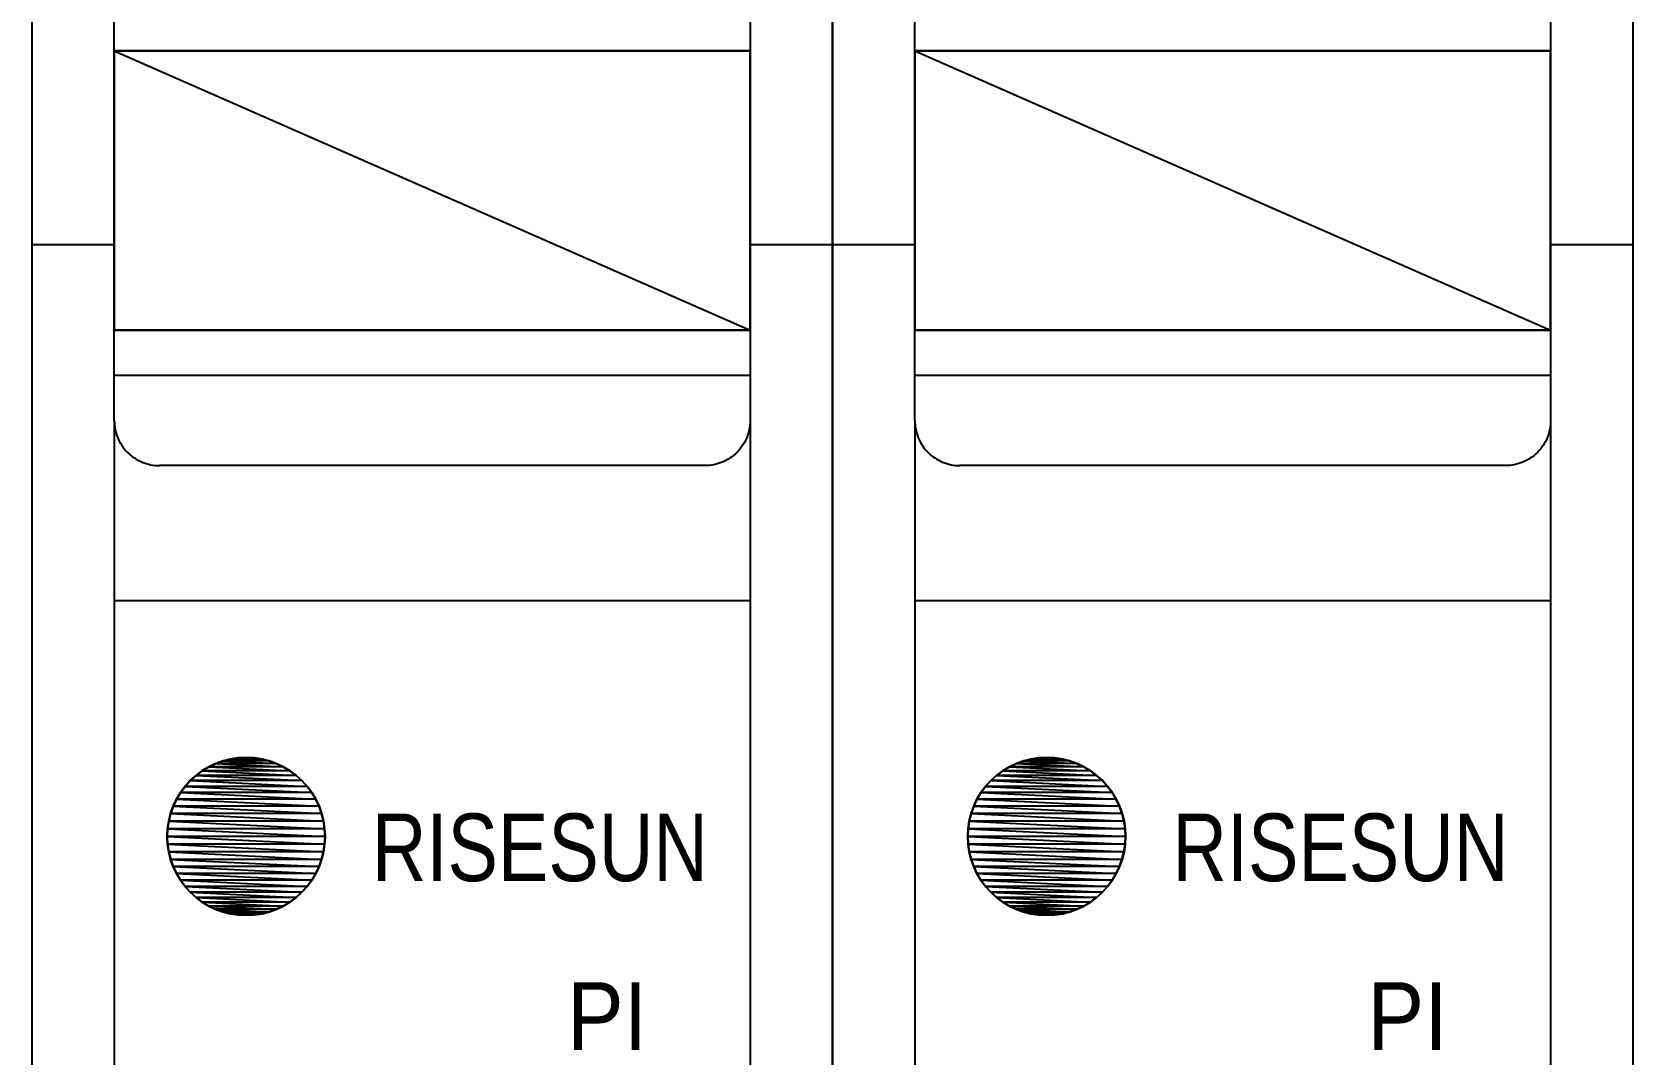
# Model space of a CAD drawing. Header units: millimetres. Extents: x 28713 to 59118, y -54378 to -19615.
# Drawn here: x 38119.55 to 38155.49, y -35057.98 to -35035.01 of the extents above; entities that cross this region are included whole.
import ezdxf

# ---------------------------------------------------------------- set-up
doc = ezdxf.new("R2010")
doc.units = ezdxf.units.MM
doc.header["$LTSCALE"] = 3
doc.linetypes.add('NEW_LINE159', pattern=[0.7, 0.5, -0.2])
doc.layers.add('DUT', color=7, linetype='Continuous')
doc.styles.add('Arial', font='arial.ttf')

msp = doc.modelspace()

# ---------------------------------------------------------------- linework, layer by layer
for p, q in [((38119.55, -35095.57), (38119.55, -35016.089)), ((38137.522, -35016.089), (38137.522, -35095.57)), ((38137.522, -35095.57), (38137.522, -35016.089)), ((38155.494, -35016.089), (38155.494, -35095.57)), ((38121.398, -35035.428), (38121.398, -35033.403)), ((38135.674, -35033.403), (38135.674, -35035.428)), ((38139.37, -35035.428), (38139.37, -35033.403)), ((38153.646, -35033.403), (38153.646, -35035.428)), ((38121.398, -35035.428), (38135.674, -35035.428)), ((38121.398, -35041.705), (38121.398, -35035.428)), ((38135.674, -35035.428), (38135.674, -35041.705)), ((38139.37, -35035.428), (38153.646, -35035.428)), ((38139.37, -35041.705), (38139.37, -35035.428)), ((38153.646, -35035.428), (38153.646, -35041.705)), ((38119.55, -35039.781), (38121.419, -35039.781)), ((38135.654, -35039.781), (38137.522, -35039.781)), ((38137.522, -35039.781), (38139.391, -35039.781)), ((38153.626, -35039.781), (38155.494, -35039.781)), ((38121.398, -35043.73), (38121.398, -35041.705)), ((38135.674, -35041.705), (38121.398, -35041.705)), ((38135.674, -35041.705), (38135.674, -35043.73)), ((38139.37, -35043.73), (38139.37, -35041.705)), ((38153.646, -35041.705), (38139.37, -35041.705)), ((38153.646, -35041.705), (38153.646, -35043.73)), ((38135.674, -35042.718), (38121.398, -35042.718)), ((38153.646, -35042.718), (38139.37, -35042.718)), ((38121.398, -35043.73), (38121.398, -35043.73)), ((38121.398, -35043.73), (38121.399, -35043.78)), ((38121.398, -35043.73), (38121.398, -35075.118)), ((38121.399, -35043.78), (38121.403, -35043.83)), ((38121.403, -35043.83), (38121.409, -35043.88)), ((38121.409, -35043.88), (38121.418, -35043.928)), ((38121.418, -35043.928), (38121.428, -35043.977)), ((38135.655, -35043.928), (38135.644, -35043.977)), ((38135.663, -35043.88), (38135.655, -35043.928)), ((38135.669, -35043.83), (38135.663, -35043.88)), ((38135.673, -35043.78), (38135.669, -35043.83)), ((38135.674, -35043.73), (38135.673, -35043.78)), ((38135.674, -35043.73), (38135.674, -35043.73)), ((38135.674, -35043.73), (38135.674, -35075.118)), ((38139.37, -35043.73), (38139.37, -35043.73)), ((38139.37, -35043.73), (38139.371, -35043.78)), ((38139.37, -35043.73), (38139.37, -35075.118)), ((38139.371, -35043.78), (38139.375, -35043.83)), ((38139.375, -35043.83), (38139.381, -35043.88)), ((38139.381, -35043.88), (38139.39, -35043.928)), ((38139.39, -35043.928), (38139.4, -35043.977)), ((38153.627, -35043.928), (38153.616, -35043.977)), ((38153.635, -35043.88), (38153.627, -35043.928)), ((38153.641, -35043.83), (38153.635, -35043.88)), ((38153.645, -35043.78), (38153.641, -35043.83)), ((38153.646, -35043.73), (38153.645, -35043.78)), ((38153.646, -35043.73), (38153.646, -35043.73)), ((38153.646, -35043.73), (38153.646, -35075.118)), ((38121.428, -35043.977), (38121.442, -35044.024)), ((38121.442, -35044.024), (38121.457, -35044.071)), ((38121.457, -35044.071), (38121.475, -35044.118)), ((38121.475, -35044.118), (38121.495, -35044.163)), ((38121.495, -35044.163), (38121.517, -35044.207)), ((38121.517, -35044.207), (38121.542, -35044.25)), ((38121.542, -35044.25), (38121.568, -35044.292)), ((38121.568, -35044.292), (38121.597, -35044.332)), ((38135.504, -35044.292), (38135.475, -35044.332)), ((38135.531, -35044.25), (38135.504, -35044.292)), ((38135.555, -35044.207), (38135.531, -35044.25)), ((38135.577, -35044.163), (38135.555, -35044.207)), ((38135.597, -35044.118), (38135.577, -35044.163)), ((38135.615, -35044.071), (38135.597, -35044.118)), ((38135.631, -35044.024), (38135.615, -35044.071)), ((38135.644, -35043.977), (38135.631, -35044.024)), ((38139.4, -35043.977), (38139.414, -35044.024)), ((38139.414, -35044.024), (38139.429, -35044.071)), ((38139.429, -35044.071), (38139.447, -35044.118)), ((38139.447, -35044.118), (38139.467, -35044.163)), ((38139.467, -35044.163), (38139.489, -35044.207)), ((38139.489, -35044.207), (38139.514, -35044.25)), ((38139.514, -35044.25), (38139.54, -35044.292)), ((38139.54, -35044.292), (38139.569, -35044.332)), ((38153.476, -35044.292), (38153.447, -35044.332)), ((38153.503, -35044.25), (38153.476, -35044.292)), ((38153.527, -35044.207), (38153.503, -35044.25)), ((38153.549, -35044.163), (38153.527, -35044.207)), ((38153.569, -35044.118), (38153.549, -35044.163)), ((38153.587, -35044.071), (38153.569, -35044.118)), ((38153.603, -35044.024), (38153.587, -35044.071)), ((38153.616, -35043.977), (38153.603, -35044.024)), ((38121.597, -35044.332), (38121.627, -35044.372)), ((38121.627, -35044.372), (38121.66, -35044.41)), ((38121.66, -35044.41), (38121.695, -35044.446)), ((38121.695, -35044.446), (38121.695, -35044.446)), ((38121.695, -35044.446), (38121.731, -35044.481)), ((38121.731, -35044.481), (38121.769, -35044.513)), ((38121.769, -35044.513), (38121.808, -35044.544)), ((38121.808, -35044.544), (38121.849, -35044.572)), ((38121.849, -35044.572), (38121.89, -35044.599)), ((38121.89, -35044.599), (38121.934, -35044.623)), ((38121.934, -35044.623), (38121.978, -35044.645)), ((38121.978, -35044.645), (38122.023, -35044.666)), ((38122.023, -35044.666), (38122.069, -35044.683)), ((38135.049, -35044.666), (38135.003, -35044.683)), ((38135.094, -35044.645), (38135.049, -35044.666)), ((38135.138, -35044.623), (38135.094, -35044.645)), ((38135.181, -35044.599), (38135.138, -35044.623)), ((38135.223, -35044.572), (38135.181, -35044.599)), ((38135.264, -35044.544), (38135.223, -35044.572)), ((38135.303, -35044.513), (38135.264, -35044.544)), ((38135.341, -35044.481), (38135.303, -35044.513)), ((38135.378, -35044.446), (38135.341, -35044.481)), ((38135.412, -35044.41), (38135.378, -35044.446)), ((38135.378, -35044.446), (38135.378, -35044.446)), ((38135.445, -35044.372), (38135.412, -35044.41)), ((38135.475, -35044.332), (38135.445, -35044.372)), ((38139.569, -35044.332), (38139.599, -35044.372)), ((38139.599, -35044.372), (38139.632, -35044.41)), ((38139.632, -35044.41), (38139.667, -35044.446)), ((38139.667, -35044.446), (38139.667, -35044.446)), ((38139.667, -35044.446), (38139.703, -35044.481)), ((38139.703, -35044.481), (38139.741, -35044.513)), ((38139.741, -35044.513), (38139.78, -35044.544)), ((38139.78, -35044.544), (38139.821, -35044.572)), ((38139.821, -35044.572), (38139.862, -35044.599)), ((38139.862, -35044.599), (38139.906, -35044.623)), ((38139.906, -35044.623), (38139.95, -35044.645)), ((38139.95, -35044.645), (38139.995, -35044.666)), ((38139.995, -35044.666), (38140.041, -35044.683)), ((38153.021, -35044.666), (38152.975, -35044.683)), ((38153.066, -35044.645), (38153.021, -35044.666)), ((38153.11, -35044.623), (38153.066, -35044.645)), ((38153.153, -35044.599), (38153.11, -35044.623)), ((38153.195, -35044.572), (38153.153, -35044.599)), ((38153.236, -35044.544), (38153.195, -35044.572)), ((38153.275, -35044.513), (38153.236, -35044.544)), ((38153.313, -35044.481), (38153.275, -35044.513)), ((38153.35, -35044.446), (38153.313, -35044.481)), ((38153.384, -35044.41), (38153.35, -35044.446)), ((38153.35, -35044.446), (38153.35, -35044.446)), ((38153.417, -35044.372), (38153.384, -35044.41)), ((38153.447, -35044.332), (38153.417, -35044.372)), ((38122.069, -35044.683), (38122.116, -35044.699)), ((38122.116, -35044.699), (38122.164, -35044.712)), ((38122.164, -35044.712), (38122.212, -35044.723)), ((38122.212, -35044.723), (38122.261, -35044.731)), ((38122.261, -35044.731), (38122.31, -35044.738)), ((38122.31, -35044.738), (38122.36, -35044.741)), ((38122.36, -35044.741), (38122.411, -35044.743)), ((38134.662, -35044.743), (38122.411, -35044.743)), ((38134.712, -35044.741), (38134.662, -35044.743)), ((38134.762, -35044.738), (38134.712, -35044.741)), ((38134.811, -35044.731), (38134.762, -35044.738)), ((38134.86, -35044.723), (38134.811, -35044.731)), ((38134.908, -35044.712), (38134.86, -35044.723)), ((38134.956, -35044.699), (38134.908, -35044.712)), ((38135.003, -35044.683), (38134.956, -35044.699)), ((38140.041, -35044.683), (38140.088, -35044.699)), ((38140.088, -35044.699), (38140.136, -35044.712)), ((38140.136, -35044.712), (38140.184, -35044.723)), ((38140.184, -35044.723), (38140.233, -35044.731)), ((38140.233, -35044.731), (38140.282, -35044.738)), ((38140.282, -35044.738), (38140.332, -35044.741)), ((38140.332, -35044.741), (38140.383, -35044.743)), ((38152.634, -35044.743), (38140.383, -35044.743)), ((38152.684, -35044.741), (38152.634, -35044.743)), ((38152.734, -35044.738), (38152.684, -35044.741)), ((38152.783, -35044.731), (38152.734, -35044.738)), ((38152.832, -35044.723), (38152.783, -35044.731)), ((38152.88, -35044.712), (38152.832, -35044.723)), ((38152.928, -35044.699), (38152.88, -35044.712)), ((38152.975, -35044.683), (38152.928, -35044.699)), ((38135.674, -35047.78), (38121.398, -35047.78)), ((38153.646, -35047.78), (38139.37, -35047.78))]:
    msp.add_line(p, q)
at = {"color": 144}
for p, q in [((38121.398, -35035.428), (38135.674, -35035.428)), ((38121.398, -35035.428), (38121.398, -35035.428)), ((38121.398, -35035.428), (38135.674, -35041.705)), ((38121.398, -35041.705), (38121.398, -35035.428)), ((38121.398, -35035.428), (38135.674, -35041.705)), ((38135.674, -35035.428), (38121.398, -35035.428)), ((38121.398, -35035.428), (38135.674, -35035.428)), ((38121.398, -35035.428), (38121.398, -35041.705)), ((38135.674, -35041.705), (38135.674, -35035.428)), ((38135.674, -35035.428), (38135.674, -35041.705)), ((38139.37, -35035.428), (38153.646, -35035.428)), ((38139.37, -35035.428), (38139.37, -35035.428)), ((38139.37, -35035.428), (38153.646, -35041.705)), ((38139.37, -35041.705), (38139.37, -35035.428)), ((38139.37, -35035.428), (38153.646, -35041.705)), ((38153.646, -35035.428), (38139.37, -35035.428)), ((38139.37, -35035.428), (38153.646, -35035.428)), ((38139.37, -35035.428), (38139.37, -35041.705)), ((38153.646, -35041.705), (38153.646, -35035.428)), ((38153.646, -35035.428), (38153.646, -35041.705)), ((38135.674, -35041.705), (38121.398, -35041.705)), ((38121.398, -35041.705), (38135.674, -35041.705)), ((38121.398, -35041.705), (38121.398, -35041.705)), ((38121.398, -35041.705), (38135.674, -35041.705)), ((38153.646, -35041.705), (38139.37, -35041.705)), ((38139.37, -35041.705), (38153.646, -35041.705)), ((38139.37, -35041.705), (38139.37, -35041.705)), ((38139.37, -35041.705), (38153.646, -35041.705))]:
    msp.add_line(p, q, dxfattribs=at)
at = {"color": 251, "linetype": 'NEW_LINE159'}
for p, q in [((38123.512, -35051.51), (38123.366, -35051.599)), ((38123.667, -35051.436), (38123.512, -35051.51)), ((38123.83, -35051.376), (38123.667, -35051.436)), ((38124, -35051.332), (38123.83, -35051.376)), ((38124.176, -35051.305), (38124, -35051.332)), ((38124.357, -35051.296), (38124.176, -35051.305)), ((38124.538, -35051.305), (38124.357, -35051.296)), ((38124.357, -35051.296), (38124.357, -35051.296)), ((38124.714, -35051.332), (38124.538, -35051.305)), ((38124.884, -35051.376), (38124.714, -35051.332)), ((38125.047, -35051.436), (38124.884, -35051.376)), ((38125.201, -35051.51), (38125.047, -35051.436)), ((38125.347, -35051.599), (38125.201, -35051.51)), ((38141.484, -35051.51), (38141.338, -35051.599)), ((38141.639, -35051.436), (38141.484, -35051.51)), ((38141.802, -35051.376), (38141.639, -35051.436)), ((38141.972, -35051.332), (38141.802, -35051.376)), ((38142.148, -35051.305), (38141.972, -35051.332)), ((38142.329, -35051.296), (38142.148, -35051.305)), ((38142.51, -35051.305), (38142.329, -35051.296)), ((38142.329, -35051.296), (38142.329, -35051.296)), ((38142.686, -35051.332), (38142.51, -35051.305)), ((38142.856, -35051.376), (38142.686, -35051.332)), ((38143.019, -35051.436), (38142.856, -35051.376)), ((38143.173, -35051.51), (38143.019, -35051.436)), ((38143.319, -35051.599), (38143.173, -35051.51)), ((38123.104, -35051.815), (38122.99, -35051.941)), ((38123.23, -35051.701), (38123.104, -35051.815)), ((38123.366, -35051.599), (38123.23, -35051.701)), ((38125.484, -35051.701), (38125.347, -35051.599)), ((38125.61, -35051.815), (38125.484, -35051.701)), ((38125.724, -35051.941), (38125.61, -35051.815)), ((38141.076, -35051.815), (38140.962, -35051.941)), ((38141.202, -35051.701), (38141.076, -35051.815)), ((38141.338, -35051.599), (38141.202, -35051.701)), ((38143.456, -35051.701), (38143.319, -35051.599)), ((38143.582, -35051.815), (38143.456, -35051.701)), ((38143.696, -35051.941), (38143.582, -35051.815)), ((38122.799, -35052.224), (38122.724, -35052.379)), ((38122.888, -35052.077), (38122.799, -35052.224)), ((38122.99, -35051.941), (38122.888, -35052.077)), ((38125.826, -35052.077), (38125.724, -35051.941)), ((38125.915, -35052.224), (38125.826, -35052.077)), ((38125.99, -35052.379), (38125.915, -35052.224)), ((38140.771, -35052.224), (38140.696, -35052.379)), ((38140.86, -35052.077), (38140.771, -35052.224)), ((38140.962, -35051.941), (38140.86, -35052.077)), ((38143.798, -35052.077), (38143.696, -35051.941)), ((38143.887, -35052.224), (38143.798, -35052.077)), ((38143.962, -35052.379), (38143.887, -35052.224)), ((38122.665, -35052.541), (38122.621, -35052.711)), ((38122.724, -35052.379), (38122.665, -35052.541)), ((38126.049, -35052.541), (38125.99, -35052.379)), ((38126.093, -35052.711), (38126.049, -35052.541)), ((38140.637, -35052.541), (38140.593, -35052.711)), ((38140.696, -35052.379), (38140.637, -35052.541)), ((38144.021, -35052.541), (38143.962, -35052.379)), ((38144.065, -35052.711), (38144.021, -35052.541)), ((38122.594, -35052.887), (38122.585, -35053.068)), ((38122.621, -35052.711), (38122.594, -35052.887)), ((38126.12, -35052.887), (38126.093, -35052.711)), ((38126.129, -35053.068), (38126.12, -35052.887)), ((38140.566, -35052.887), (38140.557, -35053.068)), ((38140.593, -35052.711), (38140.566, -35052.887)), ((38144.092, -35052.887), (38144.065, -35052.711)), ((38144.101, -35053.068), (38144.092, -35052.887)), ((38122.585, -35053.068), (38122.585, -35053.068)), ((38122.585, -35053.068), (38122.594, -35053.249)), ((38122.594, -35053.249), (38122.621, -35053.425)), ((38126.093, -35053.425), (38126.12, -35053.249)), ((38126.12, -35053.249), (38126.129, -35053.068)), ((38126.129, -35053.068), (38126.129, -35053.068)), ((38140.557, -35053.068), (38140.557, -35053.068)), ((38140.557, -35053.068), (38140.566, -35053.249)), ((38140.566, -35053.249), (38140.593, -35053.425)), ((38144.065, -35053.425), (38144.092, -35053.249)), ((38144.092, -35053.249), (38144.101, -35053.068)), ((38144.101, -35053.068), (38144.101, -35053.068)), ((38122.621, -35053.425), (38122.665, -35053.595)), ((38122.665, -35053.595), (38122.724, -35053.758)), ((38125.99, -35053.758), (38126.049, -35053.595)), ((38126.049, -35053.595), (38126.093, -35053.425)), ((38140.593, -35053.425), (38140.637, -35053.595)), ((38140.637, -35053.595), (38140.696, -35053.758)), ((38143.962, -35053.758), (38144.021, -35053.595)), ((38144.021, -35053.595), (38144.065, -35053.425)), ((38122.724, -35053.758), (38122.799, -35053.913)), ((38122.799, -35053.913), (38122.888, -35054.059)), ((38125.826, -35054.059), (38125.915, -35053.913)), ((38125.915, -35053.913), (38125.99, -35053.758)), ((38140.696, -35053.758), (38140.771, -35053.913)), ((38140.771, -35053.913), (38140.86, -35054.059)), ((38143.798, -35054.059), (38143.887, -35053.913)), ((38143.887, -35053.913), (38143.962, -35053.758)), ((38122.888, -35054.059), (38122.989, -35054.195)), ((38122.989, -35054.195), (38123.104, -35054.321)), ((38123.104, -35054.321), (38123.23, -35054.435)), ((38125.484, -35054.435), (38125.61, -35054.321)), ((38125.61, -35054.321), (38125.724, -35054.195)), ((38125.724, -35054.195), (38125.826, -35054.059)), ((38140.86, -35054.059), (38140.961, -35054.195)), ((38140.961, -35054.195), (38141.076, -35054.321)), ((38141.076, -35054.321), (38141.202, -35054.435)), ((38143.456, -35054.435), (38143.582, -35054.321)), ((38143.582, -35054.321), (38143.696, -35054.195)), ((38143.696, -35054.195), (38143.798, -35054.059)), ((38123.23, -35054.435), (38123.366, -35054.537)), ((38123.366, -35054.537), (38123.512, -35054.626)), ((38123.512, -35054.626), (38123.667, -35054.701)), ((38123.667, -35054.701), (38123.83, -35054.76)), ((38124.884, -35054.76), (38125.047, -35054.701)), ((38125.047, -35054.701), (38125.201, -35054.626)), ((38125.201, -35054.626), (38125.347, -35054.537)), ((38125.347, -35054.537), (38125.484, -35054.435)), ((38141.202, -35054.435), (38141.338, -35054.537)), ((38141.338, -35054.537), (38141.484, -35054.626)), ((38141.484, -35054.626), (38141.639, -35054.701)), ((38141.639, -35054.701), (38141.802, -35054.76)), ((38142.856, -35054.76), (38143.019, -35054.701)), ((38143.019, -35054.701), (38143.173, -35054.626)), ((38143.173, -35054.626), (38143.319, -35054.537)), ((38143.319, -35054.537), (38143.456, -35054.435)), ((38123.83, -35054.76), (38124, -35054.804)), ((38124, -35054.804), (38124.176, -35054.831)), ((38124.176, -35054.831), (38124.357, -35054.84)), ((38124.357, -35054.84), (38124.538, -35054.831)), ((38124.357, -35054.84), (38124.357, -35054.84)), ((38124.538, -35054.831), (38124.714, -35054.804)), ((38124.714, -35054.804), (38124.884, -35054.76)), ((38141.802, -35054.76), (38141.972, -35054.804)), ((38141.972, -35054.804), (38142.148, -35054.831)), ((38142.148, -35054.831), (38142.329, -35054.84)), ((38142.329, -35054.84), (38142.51, -35054.831)), ((38142.329, -35054.84), (38142.329, -35054.84)), ((38142.51, -35054.831), (38142.686, -35054.804)), ((38142.686, -35054.804), (38142.856, -35054.76))]:
    msp.add_line(p, q, dxfattribs=at)
at = {"color": 251}
for p, q in [((38123.373, -35051.595), (38123.522, -35051.506)), ((38123.522, -35051.506), (38123.373, -35051.595)), ((38123.522, -35051.506), (38123.679, -35051.431)), ((38123.679, -35051.431), (38123.522, -35051.506)), ((38125.192, -35051.506), (38123.522, -35051.506)), ((38123.522, -35051.506), (38125.341, -35051.595)), ((38123.522, -35051.506), (38125.341, -35051.595)), ((38125.192, -35051.506), (38123.522, -35051.506)), ((38123.679, -35051.431), (38123.843, -35051.373)), ((38123.843, -35051.373), (38123.679, -35051.431)), ((38125.035, -35051.431), (38123.679, -35051.431)), ((38123.679, -35051.431), (38125.192, -35051.506)), ((38123.679, -35051.431), (38125.192, -35051.506)), ((38125.035, -35051.431), (38123.679, -35051.431)), ((38123.843, -35051.373), (38124.011, -35051.331)), ((38124.011, -35051.331), (38123.843, -35051.373)), ((38124.871, -35051.373), (38123.843, -35051.373)), ((38123.843, -35051.373), (38125.035, -35051.431)), ((38123.843, -35051.373), (38125.035, -35051.431)), ((38124.871, -35051.373), (38123.843, -35051.373)), ((38124.011, -35051.331), (38124.183, -35051.305)), ((38124.183, -35051.305), (38124.011, -35051.331)), ((38124.703, -35051.331), (38124.011, -35051.331)), ((38124.011, -35051.331), (38124.871, -35051.373)), ((38124.011, -35051.331), (38124.871, -35051.373)), ((38124.703, -35051.331), (38124.011, -35051.331)), ((38124.183, -35051.305), (38124.357, -35051.296)), ((38124.357, -35051.296), (38124.183, -35051.305)), ((38124.531, -35051.305), (38124.183, -35051.305)), ((38124.183, -35051.305), (38124.703, -35051.331)), ((38124.183, -35051.305), (38124.703, -35051.331)), ((38124.531, -35051.305), (38124.183, -35051.305)), ((38124.357, -35051.296), (38124.531, -35051.305)), ((38124.531, -35051.305), (38124.357, -35051.296)), ((38124.703, -35051.331), (38124.531, -35051.305)), ((38124.531, -35051.305), (38124.703, -35051.331)), ((38124.871, -35051.373), (38124.703, -35051.331)), ((38124.703, -35051.331), (38124.871, -35051.373)), ((38125.035, -35051.431), (38124.871, -35051.373)), ((38124.871, -35051.373), (38125.035, -35051.431)), ((38125.192, -35051.506), (38125.035, -35051.431)), ((38125.035, -35051.431), (38125.192, -35051.506)), ((38125.341, -35051.595), (38125.192, -35051.506)), ((38125.192, -35051.506), (38125.341, -35051.595)), ((38141.345, -35051.595), (38141.494, -35051.506)), ((38141.494, -35051.506), (38141.345, -35051.595)), ((38141.494, -35051.506), (38141.651, -35051.431)), ((38141.651, -35051.431), (38141.494, -35051.506)), ((38143.164, -35051.506), (38141.494, -35051.506)), ((38141.494, -35051.506), (38143.313, -35051.595)), ((38141.494, -35051.506), (38143.313, -35051.595)), ((38143.164, -35051.506), (38141.494, -35051.506)), ((38141.651, -35051.431), (38141.815, -35051.373)), ((38141.815, -35051.373), (38141.651, -35051.431)), ((38143.007, -35051.431), (38141.651, -35051.431)), ((38141.651, -35051.431), (38143.164, -35051.506)), ((38141.651, -35051.431), (38143.164, -35051.506)), ((38143.007, -35051.431), (38141.651, -35051.431)), ((38141.815, -35051.373), (38141.983, -35051.331)), ((38141.983, -35051.331), (38141.815, -35051.373)), ((38142.843, -35051.373), (38141.815, -35051.373)), ((38141.815, -35051.373), (38143.007, -35051.431)), ((38141.815, -35051.373), (38143.007, -35051.431)), ((38142.843, -35051.373), (38141.815, -35051.373)), ((38141.983, -35051.331), (38142.155, -35051.305)), ((38142.155, -35051.305), (38141.983, -35051.331)), ((38142.675, -35051.331), (38141.983, -35051.331)), ((38141.983, -35051.331), (38142.843, -35051.373)), ((38141.983, -35051.331), (38142.843, -35051.373)), ((38142.675, -35051.331), (38141.983, -35051.331)), ((38142.155, -35051.305), (38142.329, -35051.296)), ((38142.329, -35051.296), (38142.155, -35051.305)), ((38142.503, -35051.305), (38142.155, -35051.305)), ((38142.155, -35051.305), (38142.675, -35051.331)), ((38142.155, -35051.305), (38142.675, -35051.331)), ((38142.503, -35051.305), (38142.155, -35051.305)), ((38142.329, -35051.296), (38142.503, -35051.305)), ((38142.503, -35051.305), (38142.329, -35051.296)), ((38142.675, -35051.331), (38142.503, -35051.305)), ((38142.503, -35051.305), (38142.675, -35051.331)), ((38142.843, -35051.373), (38142.675, -35051.331)), ((38142.675, -35051.331), (38142.843, -35051.373)), ((38143.007, -35051.431), (38142.843, -35051.373)), ((38142.843, -35051.373), (38143.007, -35051.431)), ((38143.164, -35051.506), (38143.007, -35051.431)), ((38143.007, -35051.431), (38143.164, -35051.506)), ((38143.313, -35051.595), (38143.164, -35051.506)), ((38143.164, -35051.506), (38143.313, -35051.595)), ((38122.987, -35051.944), (38123.104, -35051.815)), ((38123.104, -35051.815), (38122.987, -35051.944)), ((38123.104, -35051.815), (38123.233, -35051.699)), ((38123.233, -35051.699), (38123.104, -35051.815)), ((38125.61, -35051.815), (38123.104, -35051.815)), ((38123.104, -35051.815), (38125.727, -35051.944)), ((38123.104, -35051.815), (38125.727, -35051.944)), ((38125.61, -35051.815), (38123.104, -35051.815)), ((38123.233, -35051.699), (38123.373, -35051.595)), ((38123.373, -35051.595), (38123.233, -35051.699)), ((38125.481, -35051.699), (38123.233, -35051.699)), ((38123.233, -35051.699), (38125.61, -35051.815)), ((38123.233, -35051.699), (38125.61, -35051.815)), ((38125.481, -35051.699), (38123.233, -35051.699)), ((38125.341, -35051.595), (38123.373, -35051.595)), ((38123.373, -35051.595), (38125.481, -35051.699)), ((38123.373, -35051.595), (38125.481, -35051.699)), ((38125.341, -35051.595), (38123.373, -35051.595)), ((38125.481, -35051.699), (38125.341, -35051.595)), ((38125.341, -35051.595), (38125.481, -35051.699)), ((38125.61, -35051.815), (38125.481, -35051.699)), ((38125.481, -35051.699), (38125.61, -35051.815)), ((38125.727, -35051.944), (38125.61, -35051.815)), ((38125.61, -35051.815), (38125.727, -35051.944)), ((38140.959, -35051.944), (38141.076, -35051.815)), ((38141.076, -35051.815), (38140.959, -35051.944)), ((38141.076, -35051.815), (38141.205, -35051.699)), ((38141.205, -35051.699), (38141.076, -35051.815)), ((38143.582, -35051.815), (38141.076, -35051.815)), ((38141.076, -35051.815), (38143.699, -35051.944)), ((38141.076, -35051.815), (38143.699, -35051.944)), ((38143.582, -35051.815), (38141.076, -35051.815)), ((38141.205, -35051.699), (38141.345, -35051.595)), ((38141.345, -35051.595), (38141.205, -35051.699)), ((38143.453, -35051.699), (38141.205, -35051.699)), ((38141.205, -35051.699), (38143.582, -35051.815)), ((38141.205, -35051.699), (38143.582, -35051.815)), ((38143.453, -35051.699), (38141.205, -35051.699)), ((38143.313, -35051.595), (38141.345, -35051.595)), ((38141.345, -35051.595), (38143.453, -35051.699)), ((38141.345, -35051.595), (38143.453, -35051.699)), ((38143.313, -35051.595), (38141.345, -35051.595)), ((38143.453, -35051.699), (38143.313, -35051.595)), ((38143.313, -35051.595), (38143.453, -35051.699)), ((38143.582, -35051.815), (38143.453, -35051.699)), ((38143.453, -35051.699), (38143.582, -35051.815)), ((38143.699, -35051.944), (38143.582, -35051.815)), ((38143.582, -35051.815), (38143.699, -35051.944)), ((38122.794, -35052.233), (38122.884, -35052.084)), ((38122.884, -35052.084), (38122.794, -35052.233)), ((38122.884, -35052.084), (38122.987, -35051.944)), ((38122.987, -35051.944), (38122.884, -35052.084)), ((38125.83, -35052.084), (38122.884, -35052.084)), ((38122.884, -35052.084), (38125.92, -35052.233)), ((38122.884, -35052.084), (38125.92, -35052.233)), ((38125.83, -35052.084), (38122.884, -35052.084)), ((38125.727, -35051.944), (38122.987, -35051.944)), ((38122.987, -35051.944), (38125.83, -35052.084)), ((38122.987, -35051.944), (38125.83, -35052.084)), ((38125.727, -35051.944), (38122.987, -35051.944)), ((38125.83, -35052.084), (38125.727, -35051.944)), ((38125.727, -35051.944), (38125.83, -35052.084)), ((38125.92, -35052.233), (38125.83, -35052.084)), ((38125.83, -35052.084), (38125.92, -35052.233)), ((38140.766, -35052.233), (38140.856, -35052.084)), ((38140.856, -35052.084), (38140.766, -35052.233)), ((38140.856, -35052.084), (38140.959, -35051.944)), ((38140.959, -35051.944), (38140.856, -35052.084)), ((38143.802, -35052.084), (38140.856, -35052.084)), ((38140.856, -35052.084), (38143.892, -35052.233)), ((38140.856, -35052.084), (38143.892, -35052.233)), ((38143.802, -35052.084), (38140.856, -35052.084)), ((38143.699, -35051.944), (38140.959, -35051.944)), ((38140.959, -35051.944), (38143.802, -35052.084)), ((38140.959, -35051.944), (38143.802, -35052.084)), ((38143.699, -35051.944), (38140.959, -35051.944)), ((38143.802, -35052.084), (38143.699, -35051.944)), ((38143.699, -35051.944), (38143.802, -35052.084)), ((38143.892, -35052.233), (38143.802, -35052.084)), ((38143.802, -35052.084), (38143.892, -35052.233)), ((38122.619, -35052.723), (38122.661, -35052.554)), ((38122.661, -35052.554), (38122.619, -35052.723)), ((38122.661, -35052.554), (38122.72, -35052.39)), ((38122.72, -35052.39), (38122.661, -35052.554)), ((38126.053, -35052.554), (38122.661, -35052.554)), ((38122.661, -35052.554), (38126.095, -35052.723)), ((38122.661, -35052.554), (38126.095, -35052.723)), ((38126.053, -35052.554), (38122.661, -35052.554)), ((38122.72, -35052.39), (38122.794, -35052.233)), ((38122.794, -35052.233), (38122.72, -35052.39)), ((38125.994, -35052.39), (38122.72, -35052.39)), ((38122.72, -35052.39), (38126.053, -35052.554)), ((38122.72, -35052.39), (38126.053, -35052.554)), ((38125.994, -35052.39), (38122.72, -35052.39)), ((38125.92, -35052.233), (38122.794, -35052.233)), ((38122.794, -35052.233), (38125.994, -35052.39)), ((38122.794, -35052.233), (38125.994, -35052.39)), ((38125.92, -35052.233), (38122.794, -35052.233)), ((38125.994, -35052.39), (38125.92, -35052.233)), ((38125.92, -35052.233), (38125.994, -35052.39)), ((38126.053, -35052.554), (38125.994, -35052.39)), ((38125.994, -35052.39), (38126.053, -35052.554)), ((38126.095, -35052.723), (38126.053, -35052.554)), ((38126.053, -35052.554), (38126.095, -35052.723)), ((38140.591, -35052.723), (38140.633, -35052.554)), ((38140.633, -35052.554), (38140.591, -35052.723)), ((38140.633, -35052.554), (38140.692, -35052.39)), ((38140.692, -35052.39), (38140.633, -35052.554)), ((38144.025, -35052.554), (38140.633, -35052.554)), ((38140.633, -35052.554), (38144.067, -35052.723)), ((38140.633, -35052.554), (38144.067, -35052.723)), ((38144.025, -35052.554), (38140.633, -35052.554)), ((38140.692, -35052.39), (38140.766, -35052.233)), ((38140.766, -35052.233), (38140.692, -35052.39)), ((38143.966, -35052.39), (38140.692, -35052.39)), ((38140.692, -35052.39), (38144.025, -35052.554)), ((38140.692, -35052.39), (38144.025, -35052.554)), ((38143.966, -35052.39), (38140.692, -35052.39)), ((38143.892, -35052.233), (38140.766, -35052.233)), ((38140.766, -35052.233), (38143.966, -35052.39)), ((38140.766, -35052.233), (38143.966, -35052.39)), ((38143.892, -35052.233), (38140.766, -35052.233)), ((38143.966, -35052.39), (38143.892, -35052.233)), ((38143.892, -35052.233), (38143.966, -35052.39)), ((38144.025, -35052.554), (38143.966, -35052.39)), ((38143.966, -35052.39), (38144.025, -35052.554)), ((38144.067, -35052.723), (38144.025, -35052.554)), ((38144.025, -35052.554), (38144.067, -35052.723)), ((38122.585, -35053.068), (38122.594, -35052.895)), ((38122.594, -35052.895), (38122.585, -35053.068)), ((38122.594, -35052.895), (38122.619, -35052.723)), ((38122.619, -35052.723), (38122.594, -35052.895)), ((38126.12, -35052.895), (38122.594, -35052.895)), ((38122.594, -35052.895), (38126.129, -35053.068)), ((38122.594, -35052.895), (38126.129, -35053.068)), ((38126.12, -35052.895), (38122.594, -35052.895)), ((38126.095, -35052.723), (38122.619, -35052.723)), ((38122.619, -35052.723), (38126.12, -35052.895)), ((38122.619, -35052.723), (38126.12, -35052.895)), ((38126.095, -35052.723), (38122.619, -35052.723)), ((38126.12, -35052.895), (38126.095, -35052.723)), ((38126.095, -35052.723), (38126.12, -35052.895)), ((38126.129, -35053.068), (38126.12, -35052.895)), ((38126.12, -35052.895), (38126.129, -35053.068)), ((38140.557, -35053.068), (38140.566, -35052.895)), ((38140.566, -35052.895), (38140.557, -35053.068)), ((38140.566, -35052.895), (38140.591, -35052.723)), ((38140.591, -35052.723), (38140.566, -35052.895)), ((38144.092, -35052.895), (38140.566, -35052.895)), ((38140.566, -35052.895), (38144.101, -35053.068)), ((38140.566, -35052.895), (38144.101, -35053.068)), ((38144.092, -35052.895), (38140.566, -35052.895)), ((38144.067, -35052.723), (38140.591, -35052.723)), ((38140.591, -35052.723), (38144.092, -35052.895)), ((38140.591, -35052.723), (38144.092, -35052.895)), ((38144.067, -35052.723), (38140.591, -35052.723)), ((38144.092, -35052.895), (38144.067, -35052.723)), ((38144.067, -35052.723), (38144.092, -35052.895)), ((38144.101, -35053.068), (38144.092, -35052.895)), ((38144.092, -35052.895), (38144.101, -35053.068)), ((38126.129, -35053.068), (38122.585, -35053.068)), ((38122.585, -35053.068), (38126.12, -35053.242)), ((38122.594, -35053.242), (38122.585, -35053.068)), ((38122.585, -35053.068), (38126.12, -35053.242)), ((38126.129, -35053.068), (38122.585, -35053.068)), ((38122.585, -35053.068), (38122.594, -35053.242)), ((38126.12, -35053.242), (38122.594, -35053.242)), ((38122.594, -35053.242), (38126.095, -35053.414)), ((38122.619, -35053.414), (38122.594, -35053.242)), ((38122.594, -35053.242), (38126.095, -35053.414)), ((38126.12, -35053.242), (38122.594, -35053.242)), ((38122.594, -35053.242), (38122.619, -35053.414)), ((38126.095, -35053.414), (38126.12, -35053.242)), ((38126.12, -35053.242), (38126.095, -35053.414)), ((38126.12, -35053.242), (38126.129, -35053.068)), ((38126.129, -35053.068), (38126.12, -35053.242)), ((38144.101, -35053.068), (38140.557, -35053.068)), ((38140.557, -35053.068), (38144.092, -35053.242)), ((38140.566, -35053.242), (38140.557, -35053.068)), ((38140.557, -35053.068), (38144.092, -35053.242)), ((38144.101, -35053.068), (38140.557, -35053.068)), ((38140.557, -35053.068), (38140.566, -35053.242)), ((38144.092, -35053.242), (38140.566, -35053.242)), ((38140.566, -35053.242), (38144.067, -35053.414)), ((38140.591, -35053.414), (38140.566, -35053.242)), ((38140.566, -35053.242), (38144.067, -35053.414)), ((38144.092, -35053.242), (38140.566, -35053.242)), ((38140.566, -35053.242), (38140.591, -35053.414)), ((38144.067, -35053.414), (38144.092, -35053.242)), ((38144.092, -35053.242), (38144.067, -35053.414)), ((38144.092, -35053.242), (38144.101, -35053.068)), ((38144.101, -35053.068), (38144.092, -35053.242)), ((38126.095, -35053.414), (38122.619, -35053.414)), ((38122.619, -35053.414), (38126.053, -35053.583)), ((38122.661, -35053.583), (38122.619, -35053.414)), ((38122.619, -35053.414), (38126.053, -35053.583)), ((38126.095, -35053.414), (38122.619, -35053.414)), ((38122.619, -35053.414), (38122.661, -35053.583)), ((38126.053, -35053.583), (38122.661, -35053.583)), ((38122.661, -35053.583), (38125.994, -35053.746)), ((38122.72, -35053.746), (38122.661, -35053.583)), ((38122.661, -35053.583), (38125.994, -35053.746)), ((38126.053, -35053.583), (38122.661, -35053.583)), ((38122.661, -35053.583), (38122.72, -35053.746)), ((38125.994, -35053.746), (38126.053, -35053.583)), ((38126.053, -35053.583), (38125.994, -35053.746)), ((38126.053, -35053.583), (38126.095, -35053.414)), ((38126.095, -35053.414), (38126.053, -35053.583)), ((38144.067, -35053.414), (38140.591, -35053.414)), ((38140.591, -35053.414), (38144.025, -35053.583)), ((38140.633, -35053.583), (38140.591, -35053.414)), ((38140.591, -35053.414), (38144.025, -35053.583)), ((38144.067, -35053.414), (38140.591, -35053.414)), ((38140.591, -35053.414), (38140.633, -35053.583)), ((38144.025, -35053.583), (38140.633, -35053.583)), ((38140.633, -35053.583), (38143.966, -35053.746)), ((38140.692, -35053.746), (38140.633, -35053.583)), ((38140.633, -35053.583), (38143.966, -35053.746)), ((38144.025, -35053.583), (38140.633, -35053.583)), ((38140.633, -35053.583), (38140.692, -35053.746)), ((38143.966, -35053.746), (38144.025, -35053.583)), ((38144.025, -35053.583), (38143.966, -35053.746)), ((38144.025, -35053.583), (38144.067, -35053.414)), ((38144.067, -35053.414), (38144.025, -35053.583)), ((38125.994, -35053.746), (38122.72, -35053.746)), ((38122.72, -35053.746), (38125.92, -35053.904)), ((38122.794, -35053.904), (38122.72, -35053.746)), ((38122.72, -35053.746), (38125.92, -35053.904)), ((38125.994, -35053.746), (38122.72, -35053.746)), ((38122.72, -35053.746), (38122.794, -35053.904)), ((38125.92, -35053.904), (38122.794, -35053.904)), ((38122.794, -35053.904), (38125.83, -35054.053)), ((38122.884, -35054.053), (38122.794, -35053.904)), ((38122.794, -35053.904), (38125.83, -35054.053)), ((38125.92, -35053.904), (38122.794, -35053.904)), ((38122.794, -35053.904), (38122.884, -35054.053)), ((38125.83, -35054.053), (38125.92, -35053.904)), ((38125.92, -35053.904), (38125.83, -35054.053)), ((38125.92, -35053.904), (38125.994, -35053.746)), ((38125.994, -35053.746), (38125.92, -35053.904)), ((38143.966, -35053.746), (38140.692, -35053.746)), ((38140.692, -35053.746), (38143.892, -35053.904)), ((38140.766, -35053.904), (38140.692, -35053.746)), ((38140.692, -35053.746), (38143.892, -35053.904)), ((38143.966, -35053.746), (38140.692, -35053.746)), ((38140.692, -35053.746), (38140.766, -35053.904)), ((38143.892, -35053.904), (38140.766, -35053.904)), ((38140.766, -35053.904), (38143.802, -35054.053)), ((38140.856, -35054.053), (38140.766, -35053.904)), ((38140.766, -35053.904), (38143.802, -35054.053)), ((38143.892, -35053.904), (38140.766, -35053.904)), ((38140.766, -35053.904), (38140.856, -35054.053)), ((38143.802, -35054.053), (38143.892, -35053.904)), ((38143.892, -35053.904), (38143.802, -35054.053)), ((38143.892, -35053.904), (38143.966, -35053.746)), ((38143.966, -35053.746), (38143.892, -35053.904)), ((38125.83, -35054.053), (38122.884, -35054.053)), ((38122.884, -35054.053), (38125.727, -35054.192)), ((38122.987, -35054.192), (38122.884, -35054.053)), ((38122.884, -35054.053), (38125.727, -35054.192)), ((38125.83, -35054.053), (38122.884, -35054.053)), ((38122.884, -35054.053), (38122.987, -35054.192)), ((38125.727, -35054.192), (38122.987, -35054.192)), ((38122.987, -35054.192), (38125.61, -35054.321)), ((38123.104, -35054.321), (38122.987, -35054.192)), ((38122.987, -35054.192), (38125.61, -35054.321)), ((38125.727, -35054.192), (38122.987, -35054.192)), ((38122.987, -35054.192), (38123.104, -35054.321)), ((38125.61, -35054.321), (38123.104, -35054.321)), ((38123.104, -35054.321), (38125.481, -35054.438)), ((38123.233, -35054.438), (38123.104, -35054.321)), ((38123.104, -35054.321), (38125.481, -35054.438)), ((38125.61, -35054.321), (38123.104, -35054.321)), ((38123.104, -35054.321), (38123.233, -35054.438)), ((38125.481, -35054.438), (38125.61, -35054.321)), ((38125.61, -35054.321), (38125.481, -35054.438)), ((38125.61, -35054.321), (38125.727, -35054.192)), ((38125.727, -35054.192), (38125.61, -35054.321)), ((38125.727, -35054.192), (38125.83, -35054.053)), ((38125.83, -35054.053), (38125.727, -35054.192)), ((38143.802, -35054.053), (38140.856, -35054.053)), ((38140.856, -35054.053), (38143.699, -35054.192)), ((38140.959, -35054.192), (38140.856, -35054.053)), ((38140.856, -35054.053), (38143.699, -35054.192)), ((38143.802, -35054.053), (38140.856, -35054.053)), ((38140.856, -35054.053), (38140.959, -35054.192)), ((38143.699, -35054.192), (38140.959, -35054.192)), ((38140.959, -35054.192), (38143.582, -35054.321)), ((38141.076, -35054.321), (38140.959, -35054.192)), ((38140.959, -35054.192), (38143.582, -35054.321)), ((38143.699, -35054.192), (38140.959, -35054.192)), ((38140.959, -35054.192), (38141.076, -35054.321)), ((38143.582, -35054.321), (38141.076, -35054.321)), ((38141.076, -35054.321), (38143.453, -35054.438)), ((38141.205, -35054.438), (38141.076, -35054.321)), ((38141.076, -35054.321), (38143.453, -35054.438)), ((38143.582, -35054.321), (38141.076, -35054.321)), ((38141.076, -35054.321), (38141.205, -35054.438)), ((38143.453, -35054.438), (38143.582, -35054.321)), ((38143.582, -35054.321), (38143.453, -35054.438)), ((38143.582, -35054.321), (38143.699, -35054.192)), ((38143.699, -35054.192), (38143.582, -35054.321)), ((38143.699, -35054.192), (38143.802, -35054.053)), ((38143.802, -35054.053), (38143.699, -35054.192)), ((38125.481, -35054.438), (38123.233, -35054.438)), ((38123.233, -35054.438), (38125.341, -35054.542)), ((38123.373, -35054.542), (38123.233, -35054.438)), ((38123.233, -35054.438), (38125.341, -35054.542)), ((38125.481, -35054.438), (38123.233, -35054.438)), ((38123.233, -35054.438), (38123.373, -35054.542)), ((38125.341, -35054.542), (38123.373, -35054.542)), ((38123.373, -35054.542), (38125.192, -35054.631)), ((38123.522, -35054.631), (38123.373, -35054.542)), ((38123.373, -35054.542), (38125.192, -35054.631)), ((38125.341, -35054.542), (38123.373, -35054.542)), ((38123.373, -35054.542), (38123.522, -35054.631)), ((38125.192, -35054.631), (38123.522, -35054.631)), ((38123.522, -35054.631), (38125.035, -35054.705)), ((38123.679, -35054.705), (38123.522, -35054.631)), ((38123.522, -35054.631), (38125.035, -35054.705)), ((38125.192, -35054.631), (38123.522, -35054.631)), ((38123.522, -35054.631), (38123.679, -35054.705)), ((38125.035, -35054.705), (38123.679, -35054.705)), ((38123.679, -35054.705), (38124.871, -35054.764)), ((38123.843, -35054.764), (38123.679, -35054.705)), ((38123.679, -35054.705), (38124.871, -35054.764)), ((38125.035, -35054.705), (38123.679, -35054.705)), ((38123.679, -35054.705), (38123.843, -35054.764)), ((38124.871, -35054.764), (38125.035, -35054.705)), ((38125.035, -35054.705), (38124.871, -35054.764)), ((38125.035, -35054.705), (38125.192, -35054.631)), ((38125.192, -35054.631), (38125.035, -35054.705)), ((38125.192, -35054.631), (38125.341, -35054.542)), ((38125.341, -35054.542), (38125.192, -35054.631)), ((38125.341, -35054.542), (38125.481, -35054.438)), ((38125.481, -35054.438), (38125.341, -35054.542)), ((38143.453, -35054.438), (38141.205, -35054.438)), ((38141.205, -35054.438), (38143.313, -35054.542)), ((38141.345, -35054.542), (38141.205, -35054.438)), ((38141.205, -35054.438), (38143.313, -35054.542)), ((38143.453, -35054.438), (38141.205, -35054.438)), ((38141.205, -35054.438), (38141.345, -35054.542)), ((38143.313, -35054.542), (38141.345, -35054.542)), ((38141.345, -35054.542), (38143.164, -35054.631)), ((38141.494, -35054.631), (38141.345, -35054.542)), ((38141.345, -35054.542), (38143.164, -35054.631)), ((38143.313, -35054.542), (38141.345, -35054.542)), ((38141.345, -35054.542), (38141.494, -35054.631)), ((38143.164, -35054.631), (38141.494, -35054.631)), ((38141.494, -35054.631), (38143.007, -35054.705)), ((38141.651, -35054.705), (38141.494, -35054.631)), ((38141.494, -35054.631), (38143.007, -35054.705)), ((38143.164, -35054.631), (38141.494, -35054.631)), ((38141.494, -35054.631), (38141.651, -35054.705)), ((38143.007, -35054.705), (38141.651, -35054.705)), ((38141.651, -35054.705), (38142.843, -35054.764)), ((38141.815, -35054.764), (38141.651, -35054.705)), ((38141.651, -35054.705), (38142.843, -35054.764)), ((38143.007, -35054.705), (38141.651, -35054.705)), ((38141.651, -35054.705), (38141.815, -35054.764)), ((38142.843, -35054.764), (38143.007, -35054.705)), ((38143.007, -35054.705), (38142.843, -35054.764)), ((38143.007, -35054.705), (38143.164, -35054.631)), ((38143.164, -35054.631), (38143.007, -35054.705)), ((38143.164, -35054.631), (38143.313, -35054.542)), ((38143.313, -35054.542), (38143.164, -35054.631)), ((38143.313, -35054.542), (38143.453, -35054.438)), ((38143.453, -35054.438), (38143.313, -35054.542)), ((38124.871, -35054.764), (38123.843, -35054.764)), ((38123.843, -35054.764), (38124.703, -35054.806)), ((38124.011, -35054.806), (38123.843, -35054.764)), ((38123.843, -35054.764), (38124.703, -35054.806)), ((38124.871, -35054.764), (38123.843, -35054.764)), ((38123.843, -35054.764), (38124.011, -35054.806)), ((38124.703, -35054.806), (38124.011, -35054.806)), ((38124.011, -35054.806), (38124.531, -35054.832)), ((38124.183, -35054.832), (38124.011, -35054.806)), ((38124.011, -35054.806), (38124.531, -35054.832)), ((38124.703, -35054.806), (38124.011, -35054.806)), ((38124.011, -35054.806), (38124.183, -35054.832)), ((38124.531, -35054.832), (38124.183, -35054.832)), ((38124.183, -35054.832), (38124.357, -35054.84)), ((38124.531, -35054.832), (38124.183, -35054.832)), ((38124.357, -35054.84), (38124.183, -35054.832)), ((38124.357, -35054.84), (38124.531, -35054.832)), ((38124.531, -35054.832), (38124.357, -35054.84)), ((38124.531, -35054.832), (38124.703, -35054.806)), ((38124.703, -35054.806), (38124.531, -35054.832)), ((38124.703, -35054.806), (38124.871, -35054.764)), ((38124.871, -35054.764), (38124.703, -35054.806)), ((38142.843, -35054.764), (38141.815, -35054.764)), ((38141.815, -35054.764), (38142.675, -35054.806)), ((38141.983, -35054.806), (38141.815, -35054.764)), ((38141.815, -35054.764), (38142.675, -35054.806)), ((38142.843, -35054.764), (38141.815, -35054.764)), ((38141.815, -35054.764), (38141.983, -35054.806)), ((38142.675, -35054.806), (38141.983, -35054.806)), ((38141.983, -35054.806), (38142.503, -35054.832)), ((38142.155, -35054.832), (38141.983, -35054.806)), ((38141.983, -35054.806), (38142.503, -35054.832)), ((38142.675, -35054.806), (38141.983, -35054.806)), ((38141.983, -35054.806), (38142.155, -35054.832)), ((38142.503, -35054.832), (38142.155, -35054.832)), ((38142.155, -35054.832), (38142.329, -35054.84)), ((38142.503, -35054.832), (38142.155, -35054.832)), ((38142.329, -35054.84), (38142.155, -35054.832)), ((38142.329, -35054.84), (38142.503, -35054.832)), ((38142.503, -35054.832), (38142.329, -35054.84)), ((38142.503, -35054.832), (38142.675, -35054.806)), ((38142.675, -35054.806), (38142.503, -35054.832)), ((38142.675, -35054.806), (38142.843, -35054.764)), ((38142.843, -35054.764), (38142.675, -35054.806))]:
    msp.add_line(p, q, dxfattribs=at)

# ---------------------------------------------------------------- texts
at = {"layer": 'DUT', "color": 251, "style": 'Arial', "oblique": 0}
for s, width, p in [('RISESUN', 0.8, (38127.182, -35054.073)), ('RISESUN', 0.8, (38145.154, -35054.073)), ('PI', 0.9, (38131.561, -35057.861)), ('PI', 0.9, (38149.533, -35057.861))]:
    msp.add_text(s, height=1.5186, dxfattribs=dict(at, width=width)).set_placement(p)

doc.saveas('drawing.dxf')
